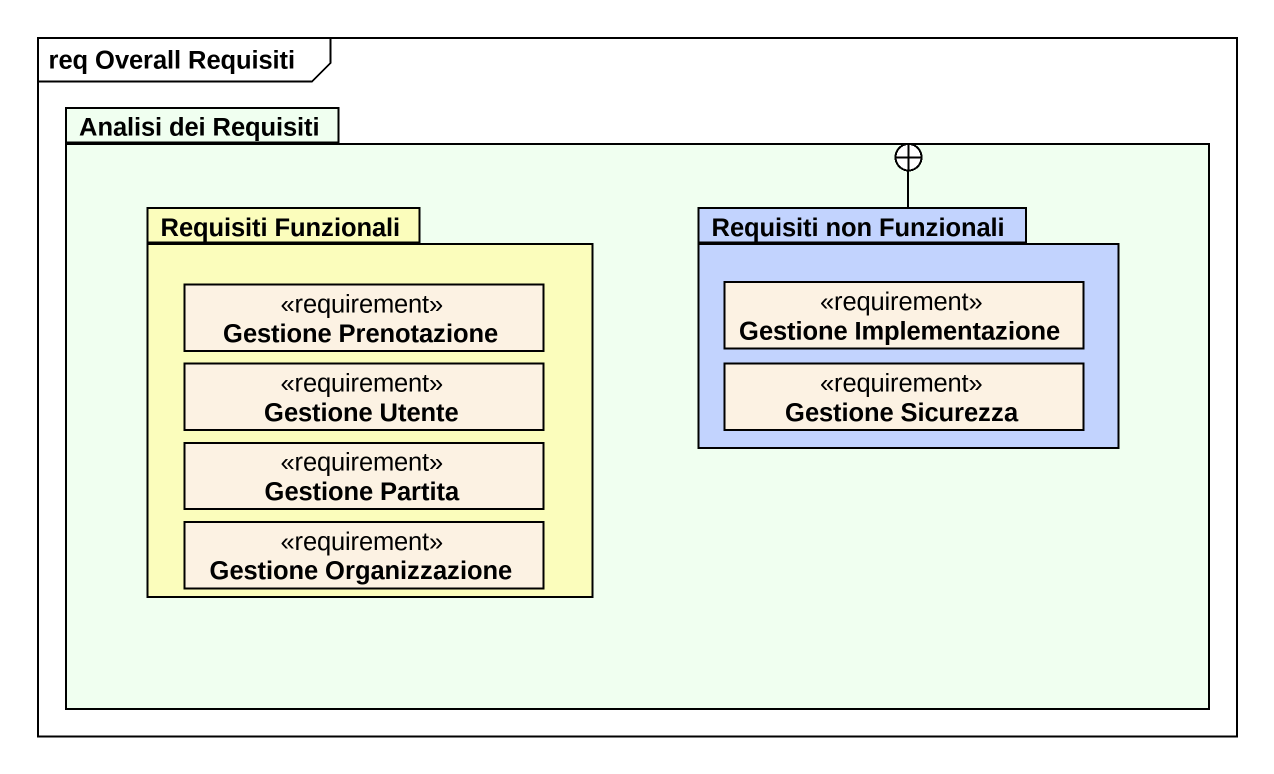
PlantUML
@startuml
mainframe req Overall Requisiti
hide circle
hide empty members
package "Analisi dei Requisiti" as Analisi_dei_Requisiti #F0FFF0 {
  package "Requisiti Funzionali" as Requisiti_Funzionali #FBFDBC {
    class "Gestione Prenotazione" as Gestione_Prenotazione <<requirement>>
    class "Gestione Utente" as Gestione_Utente <<requirement>>
    class "Gestione Partita" as Gestione_Partita <<requirement>>
    class "Gestione Organizzazione" as Gestione_Organizzazione <<requirement>>
  }
  package "Requisiti non Funzionali" as Requisiti_non_Funzionali #C2D3FE {
    class "Gestione Implementazione" as Gestione_Implementazione <<requirement>>
    class "Gestione Sicurezza" as Gestione_Sicurezza <<requirement>>
  }
}
Requisiti_non_Funzionali -left-+ Analisi_dei_Requisiti
@enduml
